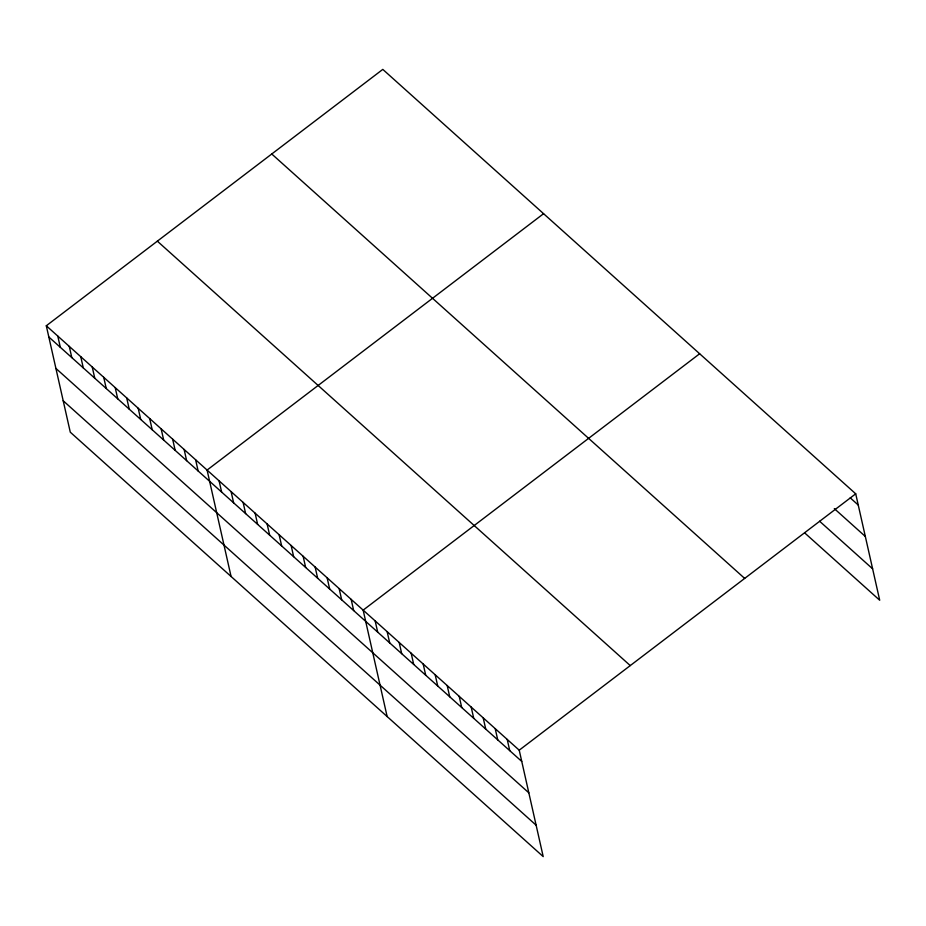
<?xml version="1.0" encoding="UTF-8"?>
<svg xmlns="http://www.w3.org/2000/svg" width="926" height="926" viewBox="0 0 926 926"><rect width="100%" height="100%" fill="white"/><g stroke="black" fill="none" stroke-linecap="round" stroke-linejoin="round"><path stroke-width="1.39" d="M46.3 325.767L519.22 750.187L543.203 856.608L70.283 432.187L46.3 325.767L382.797 69.392L855.717 493.813L879.7 600.233L804.671 532.901M543.585 213.686L207.088 470.072L231.072 576.493M699.651 353.755L363.154 610.13L387.137 716.55M519.22 750.187L855.717 493.813M850.242 497.852L858.252 505.04M834.314 508.617L865.324 536.455M819.603 521.234L872.616 568.819M271.758 153.994L744.678 578.414M157.339 241.165L630.259 665.586M48.835 336.995L521.743 761.415M55.907 368.409L528.827 792.83M63.2 400.773L536.119 825.193M507.216 739.423L509.74 750.639M495.213 728.646L497.737 739.874M483.21 717.87L485.733 729.098M471.195 707.094L473.73 718.321M459.192 696.329L461.727 707.545M447.189 685.553L449.723 696.769M435.185 674.776L437.72 686.004M423.182 664L425.705 675.228M411.179 653.224L413.702 664.451M399.175 642.459L401.699 653.675M387.161 631.682L389.696 642.899M375.157 620.906L377.692 632.134M351.151 599.353L353.686 610.581M339.147 588.589L341.671 599.805M327.144 577.812L329.668 589.04M315.141 567.036L317.664 578.264M303.126 556.26L305.661 567.488M291.123 545.483L293.658 556.711M279.12 534.719L281.654 545.935M267.116 523.942L269.651 535.17M255.113 513.166L257.636 524.394M243.11 502.39L245.633 513.617M231.106 491.613L233.63 502.841M219.092 480.849L221.627 492.065M195.606 459.759L198.141 470.987M184.124 449.457L186.647 460.685M172.641 439.144L175.164 450.372M161.147 428.842L163.682 440.07M149.665 418.529L152.2 429.757M138.182 408.227L140.706 419.455M126.7 397.914L129.223 409.142M115.206 387.612L117.741 398.84M103.724 377.299L106.258 388.526M92.241 366.997L94.765 378.225M80.759 356.684L83.282 367.911M69.265 346.382L71.8 357.61M57.782 336.069L60.317 347.296"/></g></svg>
